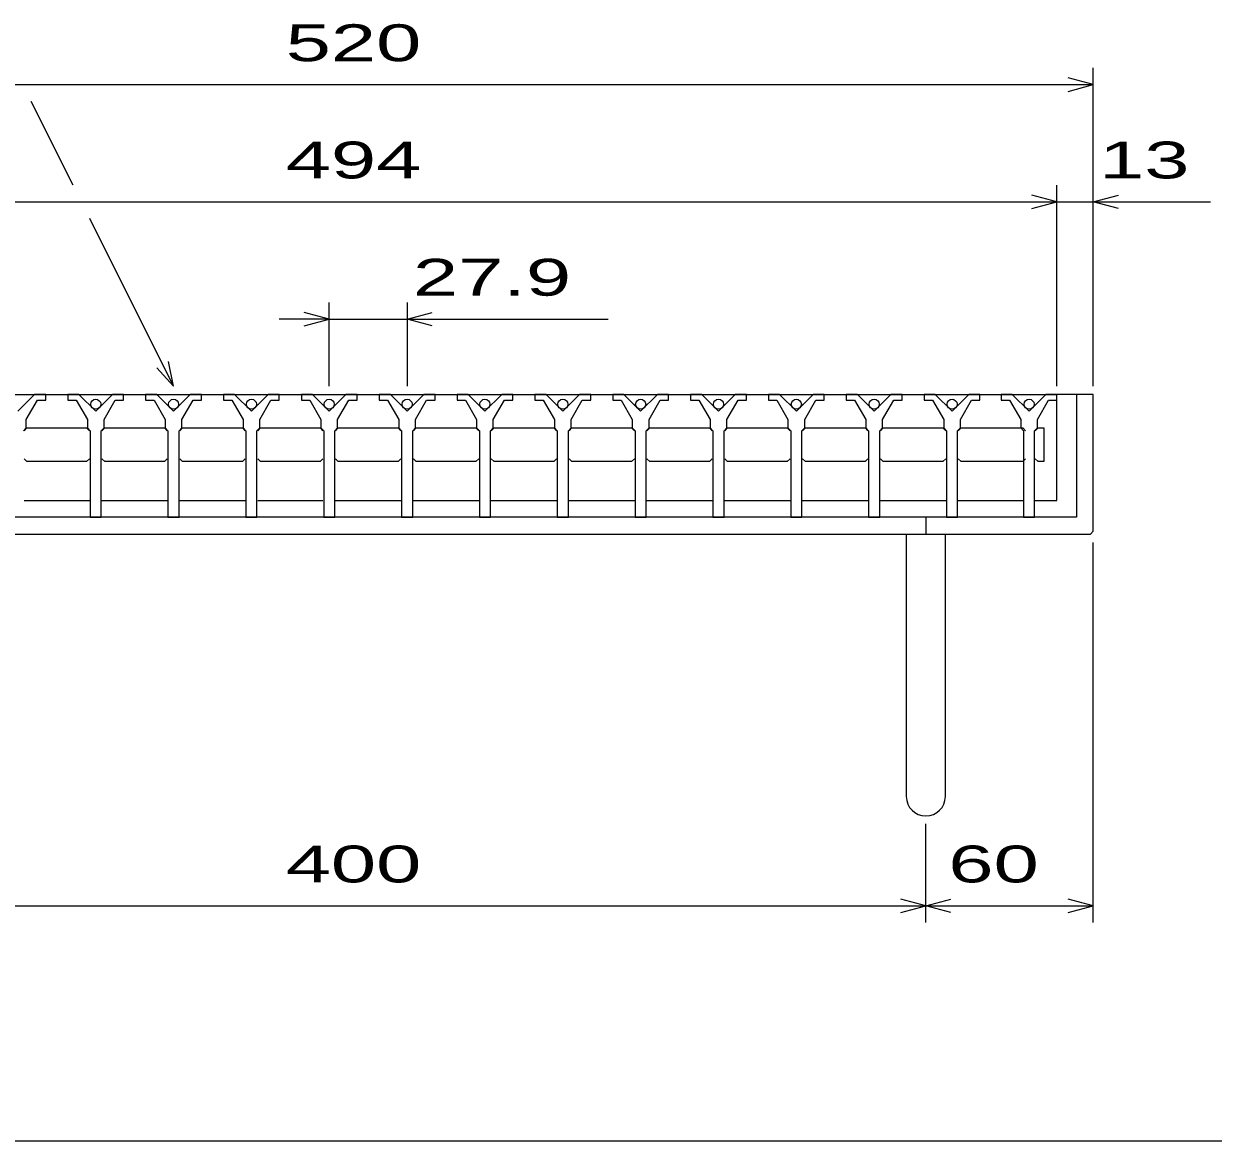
# Model space of a CAD drawing. Units: millimetres, scale not verified. Extents: x -1092 to 1034, y -771 to 635.
# Drawn here: x -675.9 to -249.6, y -684.6 to -284.3 of the extents above; entities that cross this region are included whole.
import ezdxf
from ezdxf.enums import TextEntityAlignment as Align

# ---------------------------------------------------------------- set-up
doc = ezdxf.new("R2010")
doc.units = ezdxf.units.MM
doc.header["$LTSCALE"] = 6
for name, color, linetype, lineweight in [('0_2', 150, 'Continuous', 25), ('16', 3, 'Continuous', 25), ('19', 6, 'Continuous', 25), ('22', 2, 'Continuous', 25)]:
    doc.layers.add(name, color=color, linetype=linetype, lineweight=lineweight)
doc.styles.add('ベクトル', font='')
doc.styles.get('ベクトル').set_extended_font_data('ベクトル')

msp = doc.modelspace()

# ---------------------------------------------------------------- linework, layer by layer
at = {"layer": '0_2'}
msp.add_line((1034.4, -684.6), (-1041.6, -684.6), dxfattribs=at)
at = {"layer": '16'}
for p, q in [((-799.6, -417.1), (-305.6, -417.1)), ((-672, -417.1), (-678, -423.1)), ((-668, -417.1), (-672, -417.1)), ((-668, -419.1), (-668, -417.1)), ((-660.1, -417.1), (-660.1, -419.1)), ((-656.1, -417.1), (-660.1, -417.1)), ((-650.1, -423.1), (-656.1, -417.1)), ((-644.1, -417.1), (-650.1, -423.1)), ((-640.1, -417.1), (-644.1, -417.1)), ((-640.1, -419.1), (-640.1, -417.1)), ((-632.2, -417.1), (-632.2, -419.1)), ((-628.2, -417.1), (-632.2, -417.1)), ((-622.2, -423.1), (-628.2, -417.1)), ((-616.2, -417.1), (-622.2, -423.1)), ((-612.2, -417.1), (-616.2, -417.1)), ((-612.2, -419.1), (-612.2, -417.1)), ((-604.3, -417.1), (-604.3, -419.1)), ((-600.3, -417.1), (-604.3, -417.1)), ((-594.3, -423.1), (-600.3, -417.1)), ((-588.3, -417.1), (-594.3, -423.1)), ((-584.3, -417.1), (-588.3, -417.1)), ((-584.3, -419.1), (-584.3, -417.1)), ((-576.4, -417.1), (-576.4, -419.1)), ((-572.4, -417.1), (-576.4, -417.1)), ((-566.4, -423.1), (-572.4, -417.1)), ((-560.4, -417.1), (-566.4, -423.1)), ((-556.4, -417.1), (-560.4, -417.1)), ((-556.4, -419.1), (-556.4, -417.1)), ((-548.5, -417.1), (-548.5, -419.1)), ((-544.5, -417.1), (-548.5, -417.1)), ((-538.5, -423.1), (-544.5, -417.1)), ((-532.5, -417.1), (-538.5, -423.1)), ((-528.5, -417.1), (-532.5, -417.1)), ((-528.5, -419.1), (-528.5, -417.1)), ((-520.6, -417.1), (-520.6, -419.1)), ((-516.6, -417.1), (-520.6, -417.1)), ((-510.6, -423.1), (-516.6, -417.1)), ((-504.6, -417.1), (-510.6, -423.1)), ((-500.6, -417.1), (-504.6, -417.1)), ((-500.6, -419.1), (-500.6, -417.1)), ((-492.7, -417.1), (-492.7, -419.1)), ((-488.7, -417.1), (-492.7, -417.1)), ((-482.7, -423.1), (-488.7, -417.1)), ((-476.7, -417.1), (-482.7, -423.1)), ((-472.7, -417.1), (-476.7, -417.1)), ((-472.7, -419.1), (-472.7, -417.1)), ((-464.8, -417.1), (-464.8, -419.1)), ((-460.8, -417.1), (-464.8, -417.1)), ((-454.8, -423.1), (-460.8, -417.1)), ((-448.8, -417.1), (-454.8, -423.1)), ((-444.8, -417.1), (-448.8, -417.1)), ((-444.8, -419.1), (-444.8, -417.1)), ((-436.9, -417.1), (-436.9, -419.1)), ((-432.9, -417.1), (-436.9, -417.1)), ((-426.9, -423.1), (-432.9, -417.1)), ((-420.9, -417.1), (-426.9, -423.1)), ((-416.9, -417.1), (-420.9, -417.1)), ((-416.9, -419.1), (-416.9, -417.1)), ((-409, -417.1), (-409, -419.1)), ((-405, -417.1), (-409, -417.1)), ((-399, -423.1), (-405, -417.1)), ((-393, -417.1), (-399, -423.1)), ((-389, -417.1), (-393, -417.1)), ((-389, -419.1), (-389, -417.1)), ((-381.1, -417.1), (-381.1, -419.1)), ((-377.1, -417.1), (-381.1, -417.1)), ((-371.1, -423.1), (-377.1, -417.1)), ((-365.1, -417.1), (-371.1, -423.1)), ((-361.1, -417.1), (-365.1, -417.1)), ((-361.1, -419.1), (-361.1, -417.1)), ((-353.2, -417.1), (-353.2, -419.1)), ((-349.2, -417.1), (-353.2, -417.1)), ((-343.2, -423.1), (-349.2, -417.1)), ((-337.2, -417.1), (-343.2, -423.1)), ((-333.2, -417.1), (-337.2, -417.1)), ((-333.2, -419.1), (-333.2, -417.1)), ((-325.6, -417.1), (-325.6, -419.1)), ((-321.6, -417.1), (-325.6, -417.1)), ((-315.6, -423.1), (-321.6, -417.1)), ((-309.6, -417.1), (-315.6, -423.1)), ((-305.6, -417.1), (-309.6, -417.1)), ((-305.6, -419.1), (-305.6, -417.1)), ((-305.6, -455.1), (-305.6, -417.1)), ((-675, -426.1), (-671, -419.1)), ((-671, -419.1), (-668, -419.1)), ((-660.1, -419.1), (-657.1, -419.1)), ((-657.1, -419.1), (-653.1, -426.1)), ((-647.1, -426.1), (-643.1, -419.1)), ((-643.1, -419.1), (-640.1, -419.1)), ((-632.2, -419.1), (-629.2, -419.1)), ((-629.2, -419.1), (-625.2, -426.1)), ((-619.2, -426.1), (-615.2, -419.1)), ((-615.2, -419.1), (-612.2, -419.1)), ((-604.3, -419.1), (-601.3, -419.1)), ((-601.3, -419.1), (-597.3, -426.1)), ((-591.3, -426.1), (-587.3, -419.1)), ((-587.3, -419.1), (-584.3, -419.1)), ((-576.4, -419.1), (-573.4, -419.1)), ((-573.4, -419.1), (-569.4, -426.1)), ((-563.4, -426.1), (-559.4, -419.1)), ((-559.4, -419.1), (-556.4, -419.1)), ((-548.5, -419.1), (-545.5, -419.1)), ((-545.5, -419.1), (-541.5, -426.1)), ((-535.5, -426.1), (-531.5, -419.1)), ((-531.5, -419.1), (-528.5, -419.1)), ((-520.6, -419.1), (-517.6, -419.1)), ((-517.6, -419.1), (-513.6, -426.1)), ((-507.6, -426.1), (-503.6, -419.1)), ((-503.6, -419.1), (-500.6, -419.1)), ((-492.7, -419.1), (-489.7, -419.1)), ((-489.7, -419.1), (-485.7, -426.1)), ((-479.7, -426.1), (-475.7, -419.1)), ((-475.7, -419.1), (-472.7, -419.1)), ((-464.8, -419.1), (-461.8, -419.1)), ((-461.8, -419.1), (-457.8, -426.1)), ((-451.8, -426.1), (-447.8, -419.1)), ((-447.8, -419.1), (-444.8, -419.1)), ((-436.9, -419.1), (-433.9, -419.1)), ((-433.9, -419.1), (-429.9, -426.1)), ((-423.9, -426.1), (-419.9, -419.1)), ((-419.9, -419.1), (-416.9, -419.1)), ((-409, -419.1), (-406, -419.1)), ((-406, -419.1), (-402, -426.1)), ((-396, -426.1), (-392, -419.1)), ((-392, -419.1), (-389, -419.1)), ((-381.1, -419.1), (-378.1, -419.1)), ((-378.1, -419.1), (-374.1, -426.1)), ((-368.1, -426.1), (-364.1, -419.1)), ((-364.1, -419.1), (-361.1, -419.1)), ((-353.2, -419.1), (-350.2, -419.1)), ((-350.2, -419.1), (-346.2, -426.1)), ((-340.2, -426.1), (-336.2, -419.1)), ((-336.2, -419.1), (-333.2, -419.1)), ((-325.6, -419.1), (-322.6, -419.1)), ((-322.6, -419.1), (-318.6, -426.1)), ((-312.6, -426.1), (-308.6, -419.1)), ((-308.6, -419.1), (-305.6, -419.1)), ((-675, -429.1), (-675, -426.1)), ((-653.1, -426.1), (-653.1, -429.1)), ((-647.1, -429.1), (-647.1, -426.1)), ((-625.2, -426.1), (-625.2, -429.1)), ((-619.2, -429.1), (-619.2, -426.1)), ((-597.3, -426.1), (-597.3, -429.1)), ((-591.3, -429.1), (-591.3, -426.1)), ((-569.4, -426.1), (-569.4, -429.1)), ((-563.4, -429.1), (-563.4, -426.1)), ((-541.5, -426.1), (-541.5, -429.1)), ((-535.5, -429.1), (-535.5, -426.1)), ((-513.6, -426.1), (-513.6, -429.1)), ((-507.6, -429.1), (-507.6, -426.1)), ((-485.7, -426.1), (-485.7, -429.1)), ((-479.7, -429.1), (-479.7, -426.1)), ((-457.8, -426.1), (-457.8, -429.1)), ((-451.8, -429.1), (-451.8, -426.1)), ((-429.9, -426.1), (-429.9, -429.1)), ((-423.9, -429.1), (-423.9, -426.1)), ((-402, -426.1), (-402, -429.1)), ((-396, -429.1), (-396, -426.1)), ((-374.1, -426.1), (-374.1, -429.1)), ((-368.1, -429.1), (-368.1, -426.1)), ((-346.2, -426.1), (-346.2, -429.1)), ((-340.2, -429.1), (-340.2, -426.1)), ((-318.6, -426.1), (-318.6, -429.1)), ((-312.6, -429.1), (-312.6, -426.1)), ((-676, -430.1), (-675, -429.1)), ((-675.75, -430.1), (-674.75, -429.1)), ((-674.75, -429.1), (-653.35, -429.1)), ((-653.35, -429.1), (-652.35, -430.1)), ((-653.1, -429.1), (-652.1, -430.1)), ((-652.1, -430.1), (-652.1, -461.1)), ((-648.1, -430.1), (-647.1, -429.1)), ((-648.1, -461.1), (-648.1, -430.1)), ((-647.85, -430.1), (-646.85, -429.1)), ((-646.85, -429.1), (-625.45, -429.1)), ((-625.45, -429.1), (-624.45, -430.1)), ((-625.2, -429.1), (-624.2, -430.1)), ((-624.2, -430.1), (-624.2, -461.1)), ((-620.2, -430.1), (-619.2, -429.1)), ((-620.2, -461.1), (-620.2, -430.1)), ((-619.95, -430.1), (-618.95, -429.1)), ((-618.95, -429.1), (-597.55, -429.1)), ((-597.55, -429.1), (-596.55, -430.1)), ((-597.3, -429.1), (-596.3, -430.1)), ((-596.3, -430.1), (-596.3, -461.1)), ((-592.3, -430.1), (-591.3, -429.1)), ((-592.3, -461.1), (-592.3, -430.1)), ((-592.05, -430.1), (-591.05, -429.1)), ((-591.05, -429.1), (-569.65, -429.1)), ((-569.65, -429.1), (-568.65, -430.1)), ((-569.4, -429.1), (-568.4, -430.1)), ((-568.4, -430.1), (-568.4, -461.1)), ((-564.4, -430.1), (-563.4, -429.1)), ((-564.4, -461.1), (-564.4, -430.1)), ((-564.15, -430.1), (-563.15, -429.1)), ((-563.15, -429.1), (-541.75, -429.1)), ((-541.75, -429.1), (-540.75, -430.1)), ((-541.5, -429.1), (-540.5, -430.1)), ((-540.5, -430.1), (-540.5, -461.1)), ((-536.5, -430.1), (-535.5, -429.1)), ((-536.5, -461.1), (-536.5, -430.1)), ((-536.25, -430.1), (-535.25, -429.1)), ((-535.25, -429.1), (-513.85, -429.1)), ((-513.85, -429.1), (-512.85, -430.1)), ((-513.6, -429.1), (-512.6, -430.1)), ((-512.6, -430.1), (-512.6, -461.1)), ((-508.6, -430.1), (-507.6, -429.1)), ((-508.6, -461.1), (-508.6, -430.1)), ((-508.35, -430.1), (-507.35, -429.1)), ((-507.35, -429.1), (-485.95, -429.1)), ((-485.95, -429.1), (-484.95, -430.1)), ((-485.7, -429.1), (-484.7, -430.1)), ((-484.7, -430.1), (-484.7, -461.1)), ((-480.7, -430.1), (-479.7, -429.1)), ((-480.7, -461.1), (-480.7, -430.1)), ((-480.45, -430.1), (-479.45, -429.1)), ((-479.45, -429.1), (-458.05, -429.1)), ((-458.05, -429.1), (-457.05, -430.1)), ((-457.8, -429.1), (-456.8, -430.1)), ((-456.8, -430.1), (-456.8, -461.1)), ((-452.8, -430.1), (-451.8, -429.1)), ((-452.8, -461.1), (-452.8, -430.1)), ((-452.55, -430.1), (-451.55, -429.1)), ((-451.55, -429.1), (-430.15, -429.1)), ((-430.15, -429.1), (-429.15, -430.1)), ((-429.9, -429.1), (-428.9, -430.1)), ((-428.9, -430.1), (-428.9, -461.1)), ((-424.9, -430.1), (-423.9, -429.1)), ((-424.9, -461.1), (-424.9, -430.1)), ((-424.65, -430.1), (-423.65, -429.1)), ((-423.65, -429.1), (-402.25, -429.1)), ((-402.25, -429.1), (-401.25, -430.1)), ((-402, -429.1), (-401, -430.1)), ((-401, -430.1), (-401, -461.1)), ((-397, -430.1), (-396, -429.1)), ((-397, -461.1), (-397, -430.1)), ((-396.75, -430.1), (-395.75, -429.1)), ((-395.75, -429.1), (-374.35, -429.1)), ((-374.35, -429.1), (-373.35, -430.1)), ((-374.1, -429.1), (-373.1, -430.1)), ((-373.1, -430.1), (-373.1, -461.1)), ((-369.1, -430.1), (-368.1, -429.1)), ((-369.1, -461.1), (-369.1, -430.1)), ((-368.85, -430.1), (-367.85, -429.1)), ((-367.85, -429.1), (-346.45, -429.1)), ((-346.45, -429.1), (-345.45, -430.1)), ((-346.2, -429.1), (-345.2, -430.1)), ((-345.2, -430.1), (-345.2, -461.1)), ((-341.2, -430.1), (-340.2, -429.1)), ((-341.2, -461.1), (-341.2, -430.1)), ((-340.95, -430.1), (-339.95, -429.1)), ((-339.95, -429.1), (-317.85, -429.1)), ((-318.6, -429.1), (-317.6, -430.1)), ((-317.85, -429.1), (-316.85, -430.1)), ((-317.6, -430.1), (-317.6, -461.1)), ((-313.6, -430.1), (-312.6, -429.1)), ((-313.6, -461.1), (-313.6, -430.1)), ((-313.35, -430.1), (-312.35, -429.1)), ((-312.35, -429.1), (-310.35, -429.1)), ((-310.35, -429.1), (-310.35, -441.1)), ((-674.75, -441.1), (-675.75, -440.1)), ((-653.35, -441.1), (-674.75, -441.1)), ((-652.35, -440.1), (-653.35, -441.1)), ((-646.85, -441.1), (-647.85, -440.1)), ((-625.45, -441.1), (-646.85, -441.1)), ((-624.45, -440.1), (-625.45, -441.1)), ((-618.95, -441.1), (-619.95, -440.1)), ((-597.55, -441.1), (-618.95, -441.1)), ((-596.55, -440.1), (-597.55, -441.1)), ((-591.05, -441.1), (-592.05, -440.1)), ((-569.65, -441.1), (-591.05, -441.1)), ((-568.65, -440.1), (-569.65, -441.1)), ((-563.15, -441.1), (-564.15, -440.1)), ((-541.75, -441.1), (-563.15, -441.1)), ((-540.75, -440.1), (-541.75, -441.1)), ((-535.25, -441.1), (-536.25, -440.1)), ((-513.85, -441.1), (-535.25, -441.1)), ((-512.85, -440.1), (-513.85, -441.1)), ((-507.35, -441.1), (-508.35, -440.1)), ((-485.95, -441.1), (-507.35, -441.1)), ((-484.95, -440.1), (-485.95, -441.1)), ((-479.45, -441.1), (-480.45, -440.1)), ((-458.05, -441.1), (-479.45, -441.1)), ((-457.05, -440.1), (-458.05, -441.1)), ((-451.55, -441.1), (-452.55, -440.1)), ((-430.15, -441.1), (-451.55, -441.1)), ((-429.15, -440.1), (-430.15, -441.1)), ((-423.65, -441.1), (-424.65, -440.1)), ((-402.25, -441.1), (-423.65, -441.1)), ((-401.25, -440.1), (-402.25, -441.1)), ((-395.75, -441.1), (-396.75, -440.1)), ((-374.35, -441.1), (-395.75, -441.1)), ((-373.35, -440.1), (-374.35, -441.1)), ((-367.85, -441.1), (-368.85, -440.1)), ((-346.45, -441.1), (-367.85, -441.1)), ((-345.45, -440.1), (-346.45, -441.1)), ((-339.95, -441.1), (-340.95, -440.1)), ((-317.85, -441.1), (-339.95, -441.1)), ((-316.85, -440.1), (-317.85, -441.1)), ((-312.35, -441.1), (-313.35, -440.1)), ((-310.35, -441.1), (-312.35, -441.1)), ((-675.75, -455.1), (-652.35, -455.1)), ((-647.85, -455.1), (-624.45, -455.1)), ((-619.95, -455.1), (-596.55, -455.1)), ((-592.05, -455.1), (-568.65, -455.1)), ((-564.15, -455.1), (-540.75, -455.1)), ((-536.25, -455.1), (-512.85, -455.1)), ((-508.35, -455.1), (-484.95, -455.1)), ((-480.45, -455.1), (-457.05, -455.1)), ((-452.55, -455.1), (-429.15, -455.1)), ((-424.65, -455.1), (-401.25, -455.1)), ((-396.75, -455.1), (-373.35, -455.1)), ((-368.85, -455.1), (-345.45, -455.1)), ((-340.95, -455.1), (-317.85, -455.1)), ((-313.35, -455.1), (-305.6, -455.1)), ((-652.1, -461.1), (-648.1, -461.1)), ((-624.2, -461.1), (-620.2, -461.1)), ((-596.3, -461.1), (-592.3, -461.1)), ((-568.4, -461.1), (-564.4, -461.1)), ((-540.5, -461.1), (-536.5, -461.1)), ((-512.6, -461.1), (-508.6, -461.1)), ((-484.7, -461.1), (-480.7, -461.1)), ((-456.8, -461.1), (-452.8, -461.1)), ((-428.9, -461.1), (-424.9, -461.1)), ((-401, -461.1), (-397, -461.1)), ((-373.1, -461.1), (-369.1, -461.1)), ((-345.2, -461.1), (-341.2, -461.1)), ((-317.6, -461.1), (-313.6, -461.1))]:
    msp.add_line(p, q, dxfattribs=at)
for centre in [(-650.1, -420.6), (-622.2, -420.6), (-594.3, -420.6), (-566.4, -420.6), (-538.5, -420.6), (-510.6, -420.6), (-482.7, -420.6), (-454.8, -420.6), (-426.9, -420.6), (-399, -420.6), (-371.1, -420.6), (-343.2, -420.6), (-315.6, -420.6)]:
    msp.add_circle(centre, 1.8, dxfattribs=at)
at = {"layer": '19'}
for p, q in [((-292.6, -417.1), (-305.6, -417.1)), ((-298.6, -417.1), (-298.6, -461.1)), ((-292.6, -466.1), (-292.6, -417.1)), ((-298.6, -461.1), (-806.6, -461.1)), ((-352.6, -461.1), (-352.6, -467.1)), ((-811.6, -467.1), (-293.6, -467.1)), ((-359.6, -467.1), (-359.6, -561.1)), ((-345.6, -561.1), (-345.6, -467.1)), ((-293.6, -467.1), (-292.6, -466.1))]:
    msp.add_line(p, q, dxfattribs=at)
msp.add_arc((-352.6, -561.1), 7, 180, 0, dxfattribs=at)
at = {"layer": '22', "color": 4}
for p, q in [((-292.6, -414.1), (-292.6, -300.1)), ((-812.6, -306.1), (-292.6, -306.1)), ((-292.6, -306.1), (-301.6, -303.7)), ((-301.6, -308.5), (-292.6, -306.1)), ((-658.2, -342.1), (-673.2, -312.1)), ((-305.6, -414.1), (-305.6, -342.1)), ((-292.6, -414.1), (-292.6, -342.1)), ((-799.6, -348.1), (-305.6, -348.1)), ((-305.6, -348.1), (-314.6, -345.7)), ((-314.6, -350.5), (-305.6, -348.1)), ((-305.6, -348.1), (-292.6, -348.1)), ((-292.6, -348.1), (-283.6, -345.7)), ((-283.6, -350.5), (-292.6, -348.1)), ((-292.6, -348.1), (-250.6, -348.1)), ((-622.2, -414.1), (-652.2, -354.1)), ((-566.4, -390.1), (-575.4, -387.7)), ((-566.4, -414.1), (-566.4, -384.1)), ((-538.5, -384.1), (-538.5, -414.1)), ((-538.5, -390.1), (-529.5, -387.7)), ((-566.4, -390.1), (-584.4, -390.1)), ((-575.4, -392.5), (-566.4, -390.1)), ((-566.4, -390.1), (-538.5, -390.1)), ((-529.5, -392.5), (-538.5, -390.1)), ((-538.5, -390.1), (-466.5, -390.1)), ((-622.2, -414.1), (-628.2, -407.5)), ((-622.2, -414.1), (-624, -405.34)), ((-292.6, -606.3), (-292.6, -470.1)), ((-352.6, -606.3), (-352.6, -570.9)), ((-752.6, -600.3), (-352.6, -600.3)), ((-352.6, -600.3), (-361.6, -597.9)), ((-361.6, -602.7), (-352.6, -600.3)), ((-352.6, -600.3), (-343.6, -597.9)), ((-343.6, -602.7), (-352.6, -600.3)), ((-352.6, -600.3), (-292.6, -600.3)), ((-292.6, -600.3), (-301.6, -597.9)), ((-301.6, -602.7), (-292.6, -600.3))]:
    msp.add_line(p, q, dxfattribs=at)

# ---------------------------------------------------------------- texts
at = {"layer": '22', "style": 'ベクトル', "width": 1.65}
for s, p in [(' 520 ', (-590.1, -291.1)), (' 494 ', (-590.1, -333.1)), (' 13 ', (-298.6, -333.1)), (' 27.9 ', (-544.5, -375.1)), (' 400 ', (-590.1, -585.3)), (' 60 ', (-352.6, -585.3))]:
    msp.add_text(s, height=13.2, dxfattribs=at).set_placement(p, align=Align.MIDDLE_LEFT)

doc.saveas('drawing.dxf')
